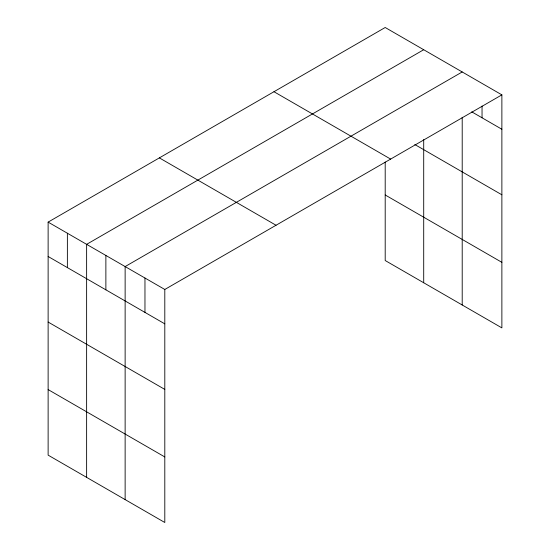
<?xml version="1.0" encoding="UTF-8"?>
<svg xmlns="http://www.w3.org/2000/svg" width="550" height="550" viewBox="0 0 550 550"><rect width="100%" height="100%" fill="white"/><g stroke="black" fill="none" stroke-linecap="round" stroke-linejoin="round"><path stroke-width="0.82" d="M48.125 222.111L164.801 289.472L164.801 522.5L48.125 455.139L48.125 222.111L385.199 27.5L501.875 94.861L501.875 327.889L385.199 260.528L385.199 162.044M423.706 49.727L86.625 244.337L86.625 477.366M462.206 71.961L125.132 266.571L125.132 499.599M164.801 289.472L501.875 94.861M471.756 111.849L501.875 129.243M414.817 144.533L501.875 194.796M273.962 91.719L390.644 159.088M385.199 194.975L501.875 262.336M159.356 157.891L276.038 225.252M48.125 256.486L164.801 323.854M48.125 322.046L164.801 389.407M48.125 389.586L164.801 456.947M482.041 106.047L482.041 117.789M462.206 117.26L462.206 304.989M423.706 139.576L423.706 282.755M144.966 278.025L144.966 312.4M105.875 255.454L105.875 289.836M67.375 233.228L67.375 267.603"/></g></svg>
